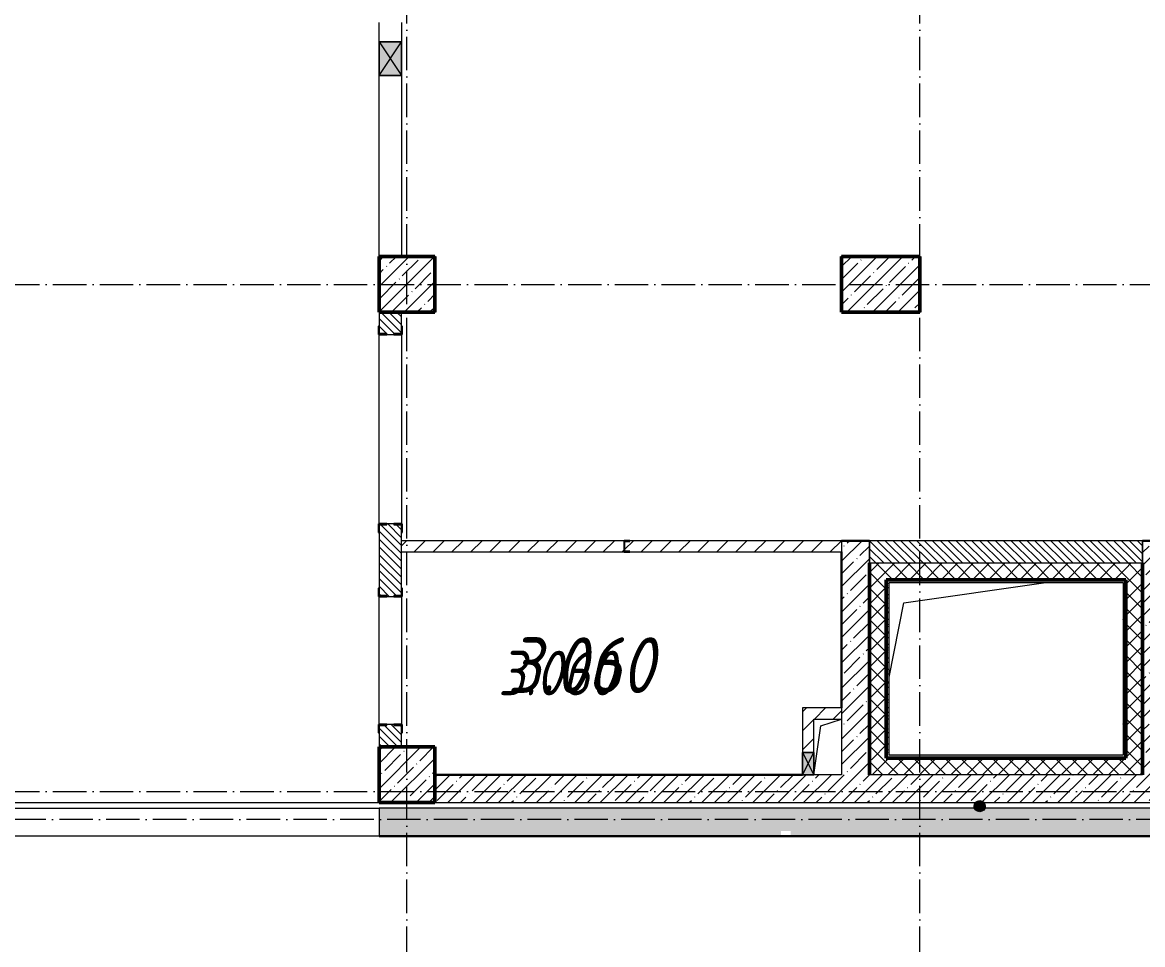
# Model space of a CAD drawing. Header units: millimetres. Extents: x -213536 to 1564669, y -45299 to 942238.
# Drawn here: x 556121 to 566171, y 294539 to 302812 of the extents above; entities that cross this region are included whole.
import ezdxf

# ---------------------------------------------------------------- set-up
doc = ezdxf.new("R2010")
doc.units = ezdxf.units.MM
doc.linetypes.add('50_200_ШТРИХ_1Т_ш5_п1_п1_', pattern=[700, 500, -100, 0, -100])
for name, color, linetype, lineweight in [('3) ЖБ 4м', 3, 'Continuous', 30), ('A-DETL-GENF-OTLN', 7, 'Continuous', 9), ('A-FLOR-____-OTLN', 7, 'Continuous', 9), ('A-GENM-____-MCUT', 7, 'Continuous', 25), ('A-GENM-____-OTLN', 7, 'Continuous', 9), ('A-GENM-____-OTLN-1', 7, 'Continuous', 25), ('A-GLAZ-____-OTLN', 7, 'Continuous', 9), ('A-WALL-____-MCUT-1', 7, 'Continuous', 9), ('A-WALL-____-MCUT-2', 7, 'Continuous', 50), ('A-WALL-____-MCUT-3', 7, 'Continuous', 9), ('A-WALL-____-OTLN', 7, 'Continuous', 9), ('A-WALL-____-PATT-1', 7, 'Continuous', 9), ('A-WALL-FNSH-MCUT-1', 7, 'Continuous', 9), ('G-____-____-TEXT', 7, 'Continuous', 9), ('I-WALL-____-OTLN', 7, 'Continuous', 9), ('S-COLS-____-MCUT', 7, 'Continuous', 50), ('S-COLS-____-OTLN', 7, 'Continuous', 9), ('S-GRID-____-OTLN-1', 7, '50_200_ШТРИХ_1Т_ш5_п1_п1_', 9), ('Марки помещений', 7, 'Continuous', 9)]:
    doc.layers.add(name, color=color, linetype=linetype, lineweight=lineweight)
doc.layers.add('A-WALL-____-PATT-2', color=7, linetype='Continuous', lineweight=9, true_color=0x787878)
doc.styles.add('ISOCPEUR_I_2', font='isocpeui.ttf', dxfattribs={"width": 0.85, "height": 2.3})
pattern_1 = [(45, (549721.47, 286281.11), (-114.04925, 114.04925), []), (45, (549835.52, 286281.11), (-114.04925, 114.04925), [201.612, -40.322, 3.353, -36.97])]
pattern_2 = [(135, (549721.475, 286281.11), (-35.35534, -35.35534), [])]
pattern_3 = [(0, (549721.475, 286281.11), (81.28, 20.32), [3.353, -57.607, 3.353, -57.607, -325.12]), (0, (549721.475, 286281.11), (81.28, 20.32), [-121.92, 3.353, -118.567, 3.353, -57.607, -142.24]), (0, (549721.475, 286281.11), (81.28, 20.32), [-304.8, 3.353, -37.287, 3.353, -98.247]), (120, (549751.955, 286291.27), (-58.237636, 60.230545), [3.353, -57.607, 3.353, -57.607, -325.12]), (120, (549751.955, 286291.27), (-58.237636, 60.230545), [-121.92, 3.353, -118.567, 3.353, -57.607, -142.24]), (120, (549751.955, 286291.27), (-58.237636, 60.230545), [-304.8, 3.353, -37.287, 3.353, -98.247]), (240, (549762.115, 286331.91), (-23.042364, -80.550545), [3.353, -57.607, 3.353, -57.607, -325.12]), (240, (549762.115, 286331.91), (-23.042364, -80.550545), [-121.92, 3.353, -118.567, 3.353, -57.607, -142.24]), (240, (549762.115, 286331.91), (-23.042364, -80.550545), [-304.8, 3.353, -37.287, 3.353, -98.247])]
pattern_4 = [(45, (549721.47, 286281.11), (-70.7107, 70.7107), []), (135, (549721.47, 286281.11), (-70.7107, -70.7107), [])]
pattern_5 = [(45, (549721.47, 286281.11), (-84.8528, 84.8528), [])]

# ---------------------------------------------------------------- blocks, each defined once
blk = doc.blocks.new('BSC_Колонна _Прямоугольная - 500х500-V122-АР1_План отверстий 3 этажа в осях 1-64_А-ГГ')
at = {"layer": 'S-COLS-____-OTLN'}
h = blk.add_hatch(dxfattribs=at)
h.set_pattern_fill('FP_145', color=256, style=0, pattern_type=2)
h.set_pattern_definition([(45, (-9850, -9781.04), (-114.0493, 114.0493), []), (45, (-9735.95, -9781.04), (-114.0493, 114.0493), [201.613, -40.323, 3.353, -36.97])])
h.paths.add_polyline_path([(-250, -250), (250, -250), (250, 250), (-250, 250)], flags=0)
at = {"layer": 'S-COLS-____-MCUT'}
for p, q in [((250, 250), (-250, 250)), ((-250, 250), (-250, -250)), ((250, -250), (250, 250)), ((-250, -250), (250, -250))]:
    blk.add_line(p, q, dxfattribs=at)
blk = doc.blocks.new('BSC_Колонна _Прямоугольная - 500х700-V153-АР1_План отверстий 3 этажа в осях 1-64_А-ГГ')
at = {"layer": 'S-COLS-____-OTLN'}
h = blk.add_hatch(dxfattribs=at)
h.set_pattern_fill('FP_176', color=256, style=0, pattern_type=2)
h.set_pattern_definition([(315, (-14181.04, 14100), (114.0493, 114.0493), []), (315, (-14181.04, 13985.95), (114.0493, 114.0493), [201.612, -40.322, 3.353, -36.97])])
h.paths.add_polyline_path([(-250, 350), (-250, -350), (250, -350), (250, 350)], flags=0)
at = {"layer": 'S-COLS-____-MCUT'}
for p, q in [((250, 350), (-250, 350)), ((-250, 350), (-250, -350)), ((250, -350), (250, 350)), ((-250, -350), (250, -350))]:
    blk.add_line(p, q, dxfattribs=at)
blk = doc.blocks.new('154_Фахверк_СКБ_Швеллер - Тип_100_3960-28318856-АР1_План отверстий 3 этажа в осях 1-64_А-ГГ')
at = {"layer": 'A-GENM-____-MCUT'}
for p, q in [((175, 50), (125, 50)), ((125, 50), (125, -50)), ((128, 47), (175, 47)), ((128, -47), (128, 47)), ((175, 47), (175, 50)), ((125, -50), (175, -50)), ((175, -47), (128, -47)), ((175, -50), (175, -47))]:
    blk.add_line(p, q, dxfattribs=at)
blk = doc.blocks.new('154_Стойка_СКБ_Уголок - СМ-2180_200-28268025-АР1_План отверстий 3 этажа в осях 1-64_А-ГГ')
at = {"layer": 'A-GENM-____-MCUT'}
for p, q in [((125, 156), (125, 81)), ((200, 156), (125, 156)), ((131, 81), (131, 150)), ((131, 150), (200, 150)), ((200, 150), (200, 156)), ((125, 81), (131, 81)), ((131, 19), (125, 19)), ((125, 19), (125, -56)), ((131, -50), (131, 19)), ((125, -56), (200, -56)), ((200, -50), (131, -50)), ((200, -56), (200, -50))]:
    blk.add_line(p, q, dxfattribs=at)
blk = doc.blocks.new('Фахверк_СКБ_Уголок - 200_3550_зеркало-28264001-АР1_План отверстий 3 этажа в осях 1-64_А-ГГ')
at = {"layer": 'A-GENM-____-MCUT'}
for p, q in [((200, 156), (125, 156)), ((125, 156), (125, 81)), ((131, 81), (131, 150)), ((131, 150), (200, 150)), ((200, 150), (200, 156)), ((125, 81), (131, 81)), ((131, 19), (125, 19)), ((125, 19), (125, -56)), ((131, -50), (131, 19)), ((125, -56), (200, -56)), ((200, -50), (131, -50)), ((200, -56), (200, -50))]:
    blk.add_line(p, q, dxfattribs=at)
blk = doc.blocks.new('154_Стойка_СКБ_Уголок - СМ-2480_200-28346303-АР1_План отверстий 3 этажа в осях 1-64_А-ГГ')
at = {"layer": 'A-GENM-____-MCUT'}
for p, q in [((125, 156), (125, 81)), ((200, 156), (125, 156)), ((131, 81), (131, 150)), ((131, 150), (200, 150)), ((200, 150), (200, 156)), ((125, 81), (131, 81)), ((131, 19), (125, 19)), ((125, 19), (125, -56)), ((131, -50), (131, 19)), ((125, -56), (200, -56)), ((200, -50), (131, -50)), ((200, -56), (200, -50))]:
    blk.add_line(p, q, dxfattribs=at)
blk = doc.blocks.new('Стойка_Влож_Полоса боковая - Полоса-28213942-АР1_План отверстий 3 этажа в осях 1-64_А-ГГ')
at = {"layer": 'A-GENM-____-OTLN'}
for p, q in [((-5, 60), (0, 60)), ((-5, -60), (-5, 60)), ((0, 31), (0, -31)), ((0, -60), (-5, -60))]:
    blk.add_line(p, q, dxfattribs=at)
blk = doc.blocks.new('AR_Отверстие прямоугольное _в плите_ - AR_Отверстие прямоугольное _в плите_-30552514-АР1_План отверстий 3 этажа в осях 1-64_А-ГГ')
at = {"layer": 'A-GENM-____-OTLN'}
for p, q in [((-917, 617), (357, 800)), ((-1050, -50), (-917, 617))]:
    blk.add_line(p, q, dxfattribs=at)
blk = doc.blocks.new('AR_Отверстие прямоугольное _в плите_ - AR_Отверстие прямоугольное _в плите_-V198-АР1_План отверстий 3 этажа в осях 1-64_А-ГГ')
at = {"layer": 'A-GENM-____-OTLN'}
for p, q in [((-63, 188), (125, 250)), ((-125, -250), (-63, 188))]:
    blk.add_line(p, q, dxfattribs=at)
blk = doc.blocks.new('AR_Отверстие прямоугольное _в стене__БезПР - AR_Отверстие прямоугольное _в стене__БезПР-36427964-АР1_План отверстий 3 этажа в осях 1-64_А-ГГ')
at = {"layer": 'A-GLAZ-____-OTLN'}
blk.add_hatch(color=256, dxfattribs=at).paths.add_polyline_path([(-150, -100), (150, -100), (150, 100), (-150, 100)], flags=0)
at = {"layer": 'A-DETL-GENF-OTLN'}
for p, q in [((-150, -100), (-150, 100)), ((-150, 100), (150, 100)), ((150, 100), (-150, -100)), ((-150, 100), (150, -100)), ((150, 100), (-150, 100)), ((-150, 100), (-150, -100)), ((150, 100), (150, -100)), ((150, -100), (150, 100)), ((150, -100), (-150, -100)), ((-150, -100), (150, -100))]:
    blk.add_line(p, q, dxfattribs=at)
at = {"layer": 'A-GLAZ-____-OTLN'}
blk.add_line((150, 100), (-150, 100), dxfattribs=at)
blk = doc.blocks.new('AR_Отверстие прямоугольное _в стене__БезПР - AR_Отверстие прямоугольное _в стене__БезПР-36899627-АР1_План отверстий 3 этажа в осях 1-64_А-ГГ')
at = {"layer": 'A-GLAZ-____-OTLN'}
blk.add_hatch(color=256, dxfattribs=at).paths.add_polyline_path([(-100, -50), (100, -50), (100, 50), (-100, 50)], flags=0)
at = {"layer": 'A-DETL-GENF-OTLN'}
for p, q in [((-100, -50), (-100, 50)), ((-100, 50), (100, 50)), ((100, 50), (-100, -50)), ((-100, 50), (100, -50)), ((100, 50), (-100, 50)), ((-100, 50), (-100, -50)), ((100, 50), (100, -50)), ((100, -50), (100, 50)), ((100, -50), (-100, -50)), ((-100, -50), (100, -50))]:
    blk.add_line(p, q, dxfattribs=at)
at = {"layer": 'A-GLAZ-____-OTLN'}
blk.add_line((100, 50), (-100, 50), dxfattribs=at)

msp = doc.modelspace()

# ---------------------------------------------------------------- hatches: boundary and pattern name
at = {"layer": 'A-WALL-____-PATT-1'}
h = msp.add_hatch(dxfattribs=at)
h.set_pattern_fill('FP_6', color=256, style=0, pattern_type=2)
h.set_pattern_definition(pattern_2)
h.paths.add_polyline_path([(559390.5, 296312.2), (559521.5, 296312.2), (559521.5, 296506.2), (559452.5, 296506.2), (559452.5, 296512.2), (559390.5, 296512.2), (559390.5, 296506.2), (559321.5, 296506.2), (559321.5, 296312.2)], flags=0)
h.paths.add_polyline_path([(559452.5, 297662.2), (559452.5, 297668.2), (559521.5, 297668.2), (559521.5, 298306.2), (559452.5, 298306.2), (559452.5, 298312.2), (559390.5, 298312.2), (559390.5, 298306.2), (559321.5, 298306.2), (559321.5, 297668.2), (559390.5, 297668.2), (559390.5, 297662.2)], flags=0)
h.paths.add_polyline_path([(559390.5, 300012.2), (559452.5, 300012.2), (559452.5, 300018.2), (559521.5, 300018.2), (559521.5, 300212.2), (559321.5, 300212.2), (559321.5, 300018.2), (559390.5, 300018.2)], flags=0)
h = msp.add_hatch(dxfattribs=at)
h.set_pattern_fill('FP_4', color=256, style=0, pattern_type=2)
h.set_pattern_definition(pattern_5)
h.paths.add_polyline_path([(563471.5, 298062.2), (563471.5, 298162.2), (561571.5, 298162.2), (561571.5, 298159.2), (561524.5, 298159.2), (561524.5, 298065.2), (561571.5, 298065.2), (561571.5, 298062.2)], flags=0)
h.paths.add_polyline_path([(559521.5, 298062.2), (561521.5, 298062.2), (561521.5, 298162.2), (559521.5, 298162.2)], flags=0)
h = msp.add_hatch(dxfattribs=at)
h.set_pattern_fill('FP_38', color=256, style=0, pattern_type=2)
h.set_pattern_definition(pattern_1)
h.paths.add_polyline_path([(563721.5, 296062.2), (563721.5, 298162.2), (563471.5, 298162.2), (563471.5, 296062.2)], flags=0)
h = msp.add_hatch(dxfattribs=at)
h.set_pattern_fill('FP_6', color=256, style=0, pattern_type=2)
h.set_pattern_definition(pattern_2)
h.paths.add_polyline_path([(566171.5, 297962.2), (566171.5, 298162.2), (563721.5, 298162.2), (563721.5, 297962.2), (563847.5, 297962.2)], flags=0)
h = msp.add_hatch(dxfattribs=at)
h.set_pattern_fill('FP_38', color=256, style=0, pattern_type=2)
h.set_pattern_definition(pattern_1)
h.paths.add_polyline_path([(566421.5, 296062.2), (566421.5, 298162.2), (566171.5, 298162.2), (566171.5, 296062.2)], flags=0)
h = msp.add_hatch(dxfattribs=at)
h.set_pattern_fill('FP_1', color=256, style=0, pattern_type=2)
h.set_pattern_definition(pattern_4)
h.paths.add_polyline_path([(563721.5, 296212.2), (563871.5, 296212.2), (563871.5, 297962.2), (563721.5, 297962.2), (563721.5, 296237.2)], flags=0)
h = msp.add_hatch(dxfattribs=at)
h.set_pattern_fill('FP_1', color=256, style=0, pattern_type=2)
h.set_pattern_definition(pattern_4)
h.paths.add_polyline_path([(563871.5, 297812.2), (566021.5, 297812.2), (566021.5, 297962.2), (563871.5, 297962.2)], flags=0)
h = msp.add_hatch(dxfattribs=at)
h.set_pattern_fill('FP_1', color=256, style=0, pattern_type=2)
h.set_pattern_definition(pattern_4)
h.paths.add_polyline_path([(566021.5, 296062.2), (566171.5, 296062.2), (566171.5, 297962.2), (566021.5, 297962.2), (566021.5, 296212.2)], flags=0)
h = msp.add_hatch(dxfattribs=at)
h.set_pattern_fill('FP_4', color=256, style=0, pattern_type=2)
h.set_pattern_definition(pattern_5)
h.paths.add_polyline_path([(563221.5, 296262.2), (563221.5, 296662.2), (563121.5, 296662.2), (563121.5, 296262.2), (563161.5, 296262.2)], flags=0)
h = msp.add_hatch(dxfattribs=at)
h.set_pattern_fill('FP_4', color=256, style=0, pattern_type=2)
h.set_pattern_definition(pattern_5)
h.paths.add_polyline_path([(563471.5, 296562.2), (563471.5, 296662.2), (563221.5, 296662.2), (563221.5, 296562.2)], flags=0)
h = msp.add_hatch(dxfattribs=at)
h.set_pattern_fill('FP_1', color=256, style=0, pattern_type=2)
h.set_pattern_definition(pattern_4)
h.paths.add_polyline_path([(565996.5, 296062.2), (566021.5, 296062.2), (566021.5, 296212.2), (563721.5, 296212.2), (563721.5, 296062.2), (565615, 296062.2)], flags=0)
h = msp.add_hatch(dxfattribs=at)
h.set_pattern_fill('FP_38', color=256, style=0, pattern_type=2)
h.set_pattern_definition(pattern_1)
h.paths.add_polyline_path([(572571.5, 295812.2), (572571.5, 296062.2), (568471.5, 296062.2), (568471.5, 295812.2), (570917.4, 295812.2)], flags=0)
h.paths.add_polyline_path([(567321.5, 295812.2), (567321.5, 296062.2), (559821.5, 296062.2), (559821.5, 295812.2), (566498.7, 295812.2)], flags=0)
h = msp.add_hatch(dxfattribs=at)
h.set_pattern_fill('FP_38', color=256, style=0, pattern_type=2)
h.set_pattern_definition(pattern_1)
h.paths.add_polyline_path([(572684.8, 295512.2), (573271.5, 295512.2), (573271.5, 295762.2), (568471.5, 295762.2), (568471.5, 295512.2), (570917.4, 295512.2)], flags=0)
h.paths.add_polyline_path([(567321.5, 295512.2), (567321.5, 295762.2), (559321.5, 295762.2), (559321.5, 295512.2), (562926.8, 295512.2), (562926.8, 295557.9), (563013.5, 295557.9), (563013.5, 295512.2), (565615, 295512.2)], flags=0)
h.paths.add_polyline_path([(555321.5, 295512.2), (555321.5, 295762.2), (547771.5, 295762.2), (547771.5, 295512.2), (555010.2, 295512.2)], flags=0)
at = {"layer": 'A-WALL-____-PATT-2'}
h = msp.add_hatch(dxfattribs=at)
h.set_pattern_fill('FP_181', color=256, style=0, pattern_type=2)
h.set_pattern_definition(pattern_3)
h.paths.add_polyline_path([(563871.5, 296237.2), (563896.5, 296237.2), (563896.5, 297812.2), (563871.5, 297812.2), (563871.5, 297335.5)], flags=0)
h = msp.add_hatch(dxfattribs=at)
h.set_pattern_fill('FP_181', color=256, style=0, pattern_type=2)
h.set_pattern_definition(pattern_3)
h.paths.add_polyline_path([(565996.5, 297787.2), (565996.5, 297812.2), (563896.5, 297812.2), (563896.5, 297787.2)], flags=0)
h = msp.add_hatch(dxfattribs=at)
h.set_pattern_fill('FP_181', color=256, style=0, pattern_type=2)
h.set_pattern_definition(pattern_3)
h.paths.add_polyline_path([(565996.5, 296212.2), (566021.5, 296212.2), (566021.5, 297812.2), (565996.5, 297812.2), (565996.5, 296237.2)], flags=0)
h = msp.add_hatch(dxfattribs=at)
h.set_pattern_fill('FP_181', color=256, style=0, pattern_type=2)
h.set_pattern_definition(pattern_3)
h.paths.add_polyline_path([(565996.5, 296212.2), (565996.5, 296237.2), (563871.5, 296237.2), (563871.5, 296212.2), (565615, 296212.2)], flags=0)
at = {"layer": 'G-____-____-TEXT'}
h = msp.add_hatch(color=256, dxfattribs=at)
edge = h.paths.add_edge_path(flags=0)
edge.add_arc((564710.4, 295780.3), 50, 0, 360)
at = {"layer": 'S-COLS-____-OTLN'}
h = msp.add_hatch(dxfattribs=at)
h.set_pattern_fill('FP_38', color=256, style=0, pattern_type=2)
h.set_pattern_definition(pattern_1)
h.paths.add_polyline_path([(559321.5, 300212.2), (559821.5, 300212.2), (559821.5, 300712.2), (559321.5, 300712.2)], flags=0)

# ---------------------------------------------------------------- linework, layer by layer
at = {"layer": '3) ЖБ 4м'}
for points in [[(559321.5, 300212.2), (559321.5, 300712.2)], [(559571.5, 300712.2), (559821.5, 300712.2), (559821.5, 300212.2), (559521.5, 300212.2)], [(563471.5, 298162.2), (563721.5, 298162.2)], [(566421.5, 298162.2), (566171.5, 298162.2)], [(563471.5, 296662.2), (563471.5, 298062.2)], [(559321.5, 295812.2), (559321.5, 296312.2)], [(559521.5, 296312.2), (559821.5, 296312.2), (559821.5, 296062.2), (563121.5, 296062.2)], [(559321.5, 295512.2), (575521.5, 295512.2), (575521.5, 295262.2), (576021.5, 295262.2), (576021.5, 295512.2)]]:
    msp.add_lwpolyline(points, dxfattribs=at)
msp.add_lwpolyline([(563471.5, 300212.2), (564171.5, 300212.2), (564171.5, 300712.2), (563471.5, 300712.2)], close=True, dxfattribs=at)
at = {"layer": 'A-FLOR-____-OTLN'}
msp.add_line((555321.5, 295812.2), (559321.5, 295812.2), dxfattribs=at)
at = {"layer": 'A-WALL-____-MCUT-1'}
for p, q in [((563471.5, 298162.2), (563471.5, 296062.2)), ((563721.5, 298162.2), (563471.5, 298162.2)), ((563721.5, 296062.2), (563721.5, 298162.2)), ((566171.5, 298162.2), (566171.5, 296062.2)), ((566421.5, 298162.2), (566171.5, 298162.2)), ((563121.5, 296062.2), (559821.5, 296062.2)), ((563471.5, 296062.2), (563221.5, 296062.2)), ((566171.5, 296062.2), (563721.5, 296062.2)), ((559821.5, 295812.2), (567321.5, 295812.2)), ((567321.5, 295762.2), (559321.5, 295762.2)), ((559321.5, 295762.2), (559321.5, 295512.2)), ((559321.5, 295512.2), (562926.8, 295512.2)), ((563013.5, 295512.2), (567321.5, 295512.2))]:
    msp.add_line(p, q, dxfattribs=at)
at = {"layer": 'A-WALL-____-MCUT-2'}
for p, q in [((563721.5, 297962.2), (563721.5, 296062.2)), ((566171.5, 296062.2), (566171.5, 297962.2)), ((563871.5, 297812.2), (563871.5, 296212.2)), ((566021.5, 297812.2), (563871.5, 297812.2)), ((566021.5, 296212.2), (566021.5, 297812.2)), ((563871.5, 296212.2), (566021.5, 296212.2)), ((566171.5, 296062.2), (566171.5, 296062.2))]:
    msp.add_line(p, q, dxfattribs=at)
at = {"layer": 'A-WALL-____-MCUT-3'}
for p, q in [((559321.5, 300212.2), (559321.5, 300087.2)), ((559521.5, 300212.2), (559321.5, 300212.2)), ((559521.5, 300087.2), (559521.5, 300212.2)), ((559390.5, 300012.2), (559452.5, 300012.2)), ((559321.5, 298237.2), (559321.5, 297737.2)), ((559521.5, 297737.2), (559521.5, 298237.2)), ((566171.5, 298162.2), (563721.5, 298162.2)), ((563721.5, 298162.2), (563721.5, 297962.2)), ((566171.5, 297962.2), (566171.5, 298162.2)), ((563721.5, 297962.2), (566171.5, 297962.2)), ((559390.5, 297662.2), (559452.5, 297662.2)), ((559452.5, 296512.2), (559390.5, 296512.2)), ((559321.5, 296437.2), (559321.5, 296312.2)), ((559521.5, 296312.2), (559521.5, 296437.2))]:
    msp.add_line(p, q, dxfattribs=at)
at = {"layer": 'A-WALL-____-OTLN'}
for p, q in [((555321.5, 295762.2), (559321.5, 295762.2)), ((559321.5, 295512.2), (555321.5, 295512.2))]:
    msp.add_line(p, q, dxfattribs=at)
at = {"layer": 'A-WALL-FNSH-MCUT-1'}
for p, q in [((561521.5, 298162.2), (559521.5, 298162.2)), ((563471.5, 298162.2), (561571.5, 298162.2)), ((559521.5, 298062.2), (561521.5, 298062.2)), ((561571.5, 298062.2), (563471.5, 298062.2)), ((563896.5, 296237.2), (563896.5, 297787.2)), ((563896.5, 297787.2), (565996.5, 297787.2)), ((565996.5, 297787.2), (565996.5, 296237.2)), ((563121.5, 296662.2), (563121.5, 296262.2)), ((563471.5, 296662.2), (563121.5, 296662.2)), ((563221.5, 296262.2), (563221.5, 296562.2)), ((563221.5, 296562.2), (563471.5, 296562.2)), ((565996.5, 296237.2), (563896.5, 296237.2))]:
    msp.add_line(p, q, dxfattribs=at)
at = {"layer": 'G-____-____-TEXT'}
msp.add_circle((564710.4, 295780.3), 50, dxfattribs=at)
at = {"layer": 'I-WALL-____-OTLN'}
for p, q in [((559321.5, 302637.2), (559321.5, 302812.2)), ((559521.5, 302812.2), (559521.5, 302637.2)), ((559321.5, 300712.2), (559321.5, 302337.2)), ((559521.5, 302337.2), (559521.5, 300712.2)), ((559321.5, 298312.2), (559321.5, 300012.2)), ((559521.5, 300012.2), (559521.5, 298312.2)), ((559321.5, 296512.2), (559321.5, 297662.2)), ((559521.5, 297662.2), (559521.5, 296512.2))]:
    msp.add_line(p, q, dxfattribs=at)
at = {"layer": 'S-COLS-____-MCUT'}
for p, q in [((559821.5, 300712.2), (559321.5, 300712.2)), ((559321.5, 300712.2), (559321.5, 300212.2)), ((559821.5, 300212.2), (559821.5, 300712.2)), ((559321.5, 300212.2), (559821.5, 300212.2))]:
    msp.add_line(p, q, dxfattribs=at)
at = {"layer": 'S-GRID-____-OTLN-1', "color": 251, "ltscale": 0.6, "true_color": 0x636466}
for p, q in [((559571.5, 281798.5), (559571.5, 336162.1)), ((564171.5, 281798.5), (564171.5, 336162.1)), ((545052.7, 300462.2), (576429.2, 300462.2)), ((545052.7, 295912.2), (573592.1, 295912.2)), ((653795.9, 295662.2), (545291.6, 295662.2))]:
    msp.add_line(p, q, dxfattribs=at)

# ---------------------------------------------------------------- block references
at = {"layer": 'A-GENM-____-OTLN', "rotation": 269.9999999999999}
msp.add_blockref('Стойка_Влож_Полоса боковая - Полоса-28213942-АР1_План отверстий 3 этажа в осях 1-64_А-ГГ', (559421.5, 298312.2), dxfattribs=at)
at = {"layer": 'A-GENM-____-OTLN'}
for name, p in [('AR_Отверстие прямоугольное _в плите_ - AR_Отверстие прямоугольное _в плите_-30552514-АР1_План отверстий 3 этажа в осях 1-64_А-ГГ', (564946.5, 296987.2)), ('AR_Отверстие прямоугольное _в плите_ - AR_Отверстие прямоугольное _в плите_-V198-АР1_План отверстий 3 этажа в осях 1-64_А-ГГ', (563346.5, 296312.2))]:
    msp.add_blockref(name, p, dxfattribs=at)
at = {"layer": 'A-GENM-____-OTLN-1'}
for name, p, rotation in [('Фахверк_СКБ_Уголок - 200_3550_зеркало-28264001-АР1_План отверстий 3 этажа в осях 1-64_А-ГГ', (559471.5, 299887.2), 89.99999999999993), ('154_Стойка_СКБ_Уголок - СМ-2480_200-28346303-АР1_План отверстий 3 этажа в осях 1-64_А-ГГ', (559371.5, 298437.2), 269.9999999999999), ('154_Стойка_СКБ_Уголок - СМ-2180_200-28268025-АР1_План отверстий 3 этажа в осях 1-64_А-ГГ', (559471.5, 297537.2), 89.99999999999993), ('Фахверк_СКБ_Уголок - 200_3550_зеркало-28264001-АР1_План отверстий 3 этажа в осях 1-64_А-ГГ', (559371.5, 296637.2), 269.9999999999999)]:
    msp.add_blockref(name, p, dxfattribs=dict(at, rotation=rotation))
msp.add_blockref('154_Фахверк_СКБ_Швеллер - Тип_100_3960-28318856-АР1_План отверстий 3 этажа в осях 1-64_А-ГГ', (561396.5, 298112.2), dxfattribs=at)
at = {"layer": 'A-GLAZ-____-OTLN'}
for name, p, rotation in [('AR_Отверстие прямоугольное _в стене__БезПР - AR_Отверстие прямоугольное _в стене__БезПР-36427964-АР1_План отверстий 3 этажа в осях 1-64_А-ГГ', (559421.5, 302487.2), 89.99999999999997), ('AR_Отверстие прямоугольное _в стене__БезПР - AR_Отверстие прямоугольное _в стене__БезПР-36899627-АР1_План отверстий 3 этажа в осях 1-64_А-ГГ', (563171.5, 296162.2), 90)]:
    msp.add_blockref(name, p, dxfattribs=dict(at, rotation=rotation))
at = {"layer": 'S-COLS-____-OTLN', "rotation": 89.9999999999999}
msp.add_blockref('BSC_Колонна _Прямоугольная - 500х700-V153-АР1_План отверстий 3 этажа в осях 1-64_А-ГГ', (563821.5, 300462.2), dxfattribs=at)
at = {"layer": 'S-COLS-____-OTLN'}
msp.add_blockref('BSC_Колонна _Прямоугольная - 500х500-V122-АР1_План отверстий 3 этажа в осях 1-64_А-ГГ', (559571.5, 296062.2), dxfattribs=at)

# ---------------------------------------------------------------- texts
at = {"layer": 'Марки помещений', "insert": (560472.1, 297295.2), "char_height": 500, "width": 785.654, "attachment_point": 1, "style": 'ISOCPEUR_I_2'}
msp.add_mtext('3.060', dxfattribs=at)
at = {"layer": 'Марки помещений', "color": 114, "true_color": 0x139b48, "insert": (560389.7, 297175), "char_height": 400, "width": 785.654, "attachment_point": 1, "style": 'ISOCPEUR_I_2'}
msp.add_mtext('3.060', dxfattribs=at)

doc.saveas('drawing.dxf')
